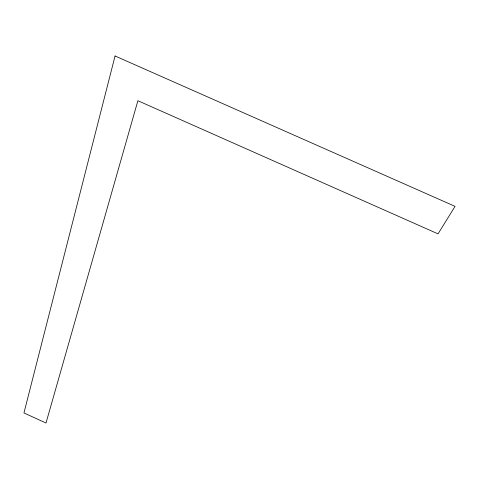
<?xml version="1.0" encoding="UTF-8"?>
<svg xmlns="http://www.w3.org/2000/svg" width="479" height="479" viewBox="0 0 479 479"><rect width="100%" height="100%" fill="white"/><g stroke="black" fill="none" stroke-linecap="round" stroke-linejoin="round"><path stroke-width="0.72" d="M115.062 55.977L23.95 412.946L46.002 423.023L137.886 100.722L438.04 233.872L455.05 206.365L115.062 55.977"/></g></svg>
